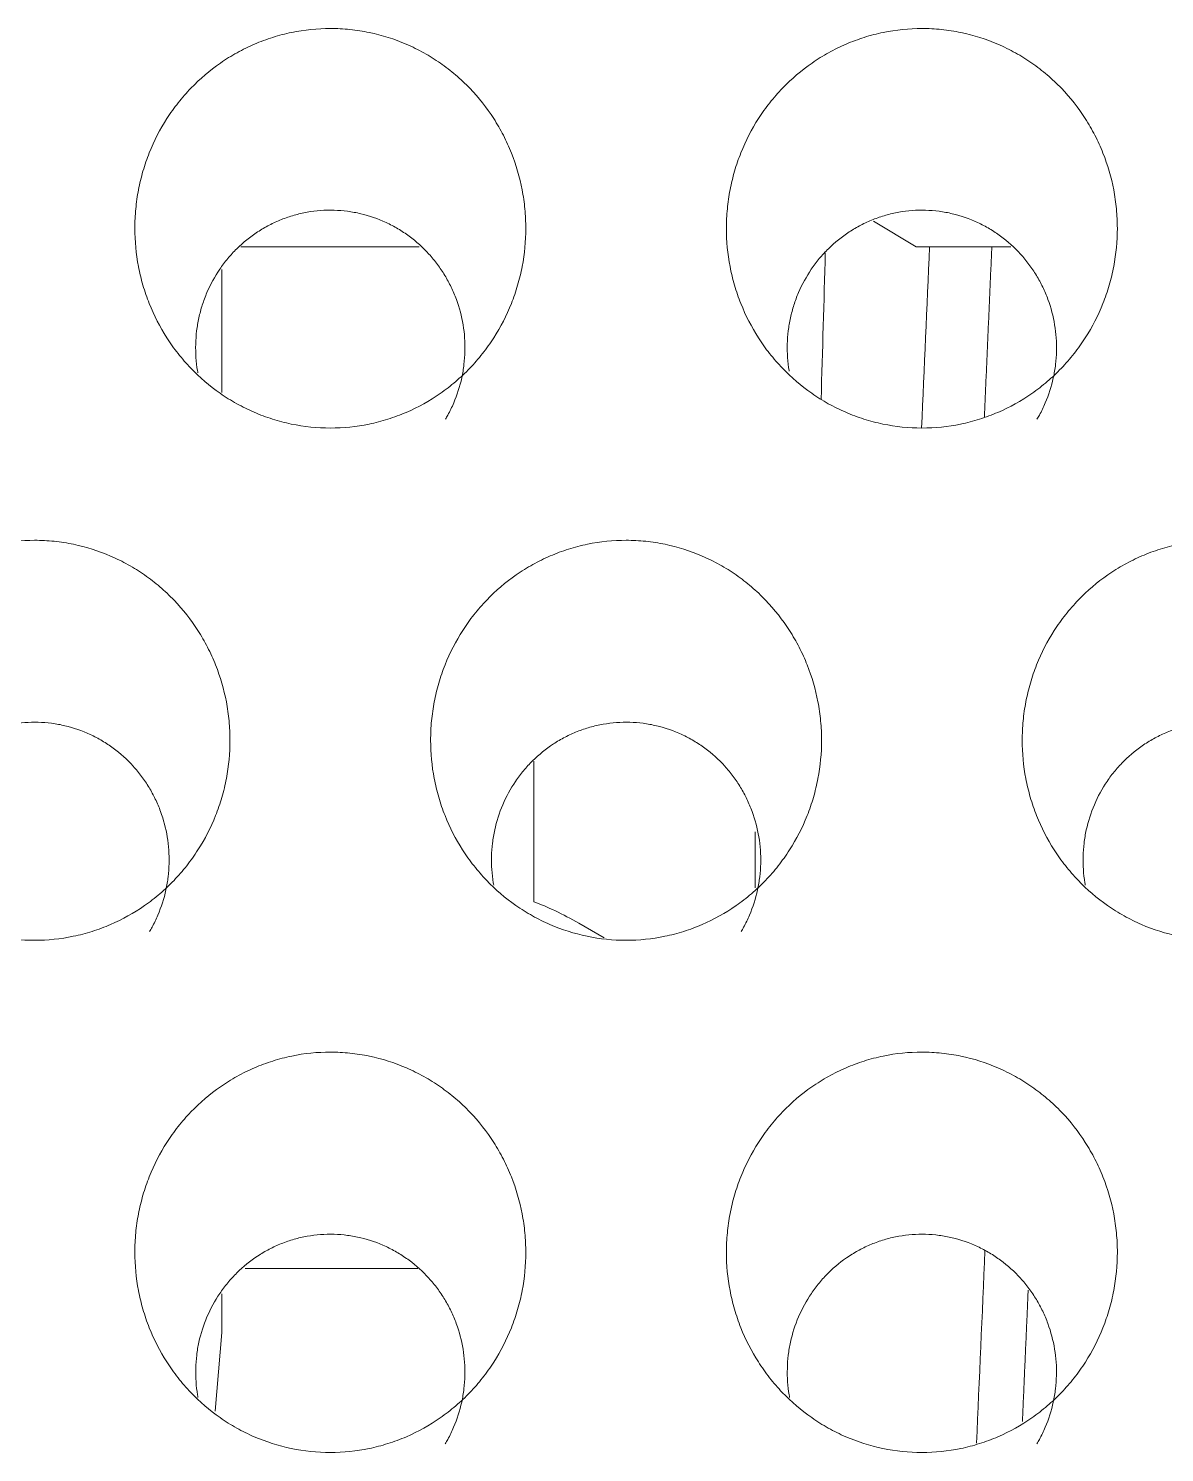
# Model space of a CAD drawing. Header units: millimetres. Extents: x 70151 to 230897, y 35202 to 113211.
# Drawn here: x 178390.47 to 178396.21, y 69190.07 to 69197.26 of the extents above; entities that cross this region are included whole.
import ezdxf

# ---------------------------------------------------------------- set-up
doc = ezdxf.new("R2010")
doc.units = ezdxf.units.MM
doc.header["$LTSCALE"] = 50
doc.layers.add('2-con', color=2, linetype='Continuous')
doc.layers.add('mark-B', color=2, linetype='Continuous', lineweight=20)

# ---------------------------------------------------------------- blocks, each defined once
blk = doc.blocks.new('무풍1WAY 대형')
at = {"layer": 'mark-B'}
for p, q in [((263.4978, -430.83), (263.4652, -431.2268)), ((263.4652, -431.2268), (263.4652, -431.4234)), ((262.4751, -431.5502), (263.3459, -431.5502)), ((261.5341, -433.2204), (261.662, -433.2948)), ((261.8889, -434.113), (261.8889, -433.4028)), ((260.7716, -433.4731), (260.7716, -433.7568)), ((263.4652, -435.9758), (263.4652, -436.5975)), ((259.9577, -436.7121), (260.1737, -436.8412))]:
    blk.add_line(p, q, dxfattribs=at)
blk.add_ellipse((261.636, -433.0697), major_axis=(0.4878, -0.3363), ratio=0.297438, start_param=4.967003, end_param=5.447483, dxfattribs=at)
for points, knots in [([(259.9291, -430.621), (259.8626, -430.621), (259.7973, -430.6278), (259.7011, -430.6478), (259.6693, -430.6561), (259.622, -430.671), (259.6063, -430.6764), (259.5753, -430.688), (259.5601, -430.6942), (259.4847, -430.7268), (259.4277, -430.7587), (259.3468, -430.815), (259.3206, -430.8354), (259.2707, -430.8781), (259.2233, -430.923), (259.1806, -430.9722), (259.1504, -431.0107), (259.1406, -431.0238), (259.1216, -431.0505), (259.1124, -431.0641), (259.0681, -431.1333), (259.0386, -431.1912), (259.0027, -431.2817), (258.9921, -431.3125), (258.9784, -431.3595), (258.9742, -431.3754), (258.9666, -431.4073), (258.9632, -431.4232), (258.948, -431.5031), (258.9419, -431.5675), (258.9419, -431.6487), (258.9423, -431.6649), (258.9438, -431.6975), (258.945, -431.7139), (258.9496, -431.7628), (258.9542, -431.795), (258.9724, -431.8905), (258.9905, -431.9527), (259.0266, -432.0436), (259.0402, -432.0737), (259.07, -432.1318), (259.0862, -432.16), (259.1386, -432.242), (259.1788, -432.2932), (259.2357, -432.3527), (259.2474, -432.3643), (259.2713, -432.3868), (259.3078, -432.4197), (259.3722, -432.4696), (259.4275, -432.5043), (259.4705, -432.5283), (259.4851, -432.536), (259.5147, -432.5506), (259.5298, -432.5576), (259.6054, -432.5903), (259.6678, -432.6101), (259.7641, -432.6302), (259.7967, -432.6353), (259.8628, -432.6421), (259.8957, -432.6438), (259.9942, -432.6439), (260.0594, -432.6373), (260.1404, -432.6206), (260.1566, -432.6168), (260.1886, -432.6084), (260.2361, -432.5947), (260.3128, -432.5661), (260.3716, -432.5372), (260.4291, -432.5052), (260.4573, -432.4876), (260.5382, -432.4312), (260.5877, -432.3888), (260.6443, -432.3299), (260.6553, -432.3178), (260.6769, -432.293), (260.6874, -432.2803), (260.7179, -432.2416), (260.7368, -432.2149), (260.7895, -432.1328), (260.8191, -432.075), (260.8494, -431.9989), (260.8551, -431.9835), (260.8657, -431.9525), (260.8805, -431.9059), (260.8994, -431.8271), (260.9085, -431.7629), (260.9131, -431.7144), (260.9143, -431.6982), (260.9158, -431.6655), (260.9162, -431.6491), (260.9162, -431.5674), (260.9101, -431.5029), (260.892, -431.4075), (260.8844, -431.3759), (260.8708, -431.3288), (260.8658, -431.3132), (260.8552, -431.2822), (260.8496, -431.2668), (260.8195, -431.1911), (260.79, -431.1334), (260.7375, -431.0511), (260.7186, -431.0245), (260.6779, -430.9726), (260.6564, -430.9479), (260.5888, -430.8772), (260.5394, -430.8347), (260.4722, -430.7877), (260.4584, -430.7786), (260.4304, -430.761), (260.4162, -430.7526), (260.3731, -430.7285), (260.3438, -430.714), (260.2538, -430.675), (260.1913, -430.655), (260.0613, -430.6278), (259.9955, -430.621), (259.9291, -430.621)], [0, 0, 0, 0, 0.03125, 0.03125, 0.046875, 0.046875, 0.054687, 0.054687, 0.0625, 0.0625, 0.09375, 0.09375, 0.109375, 0.109375, 0.125, 0.140625, 0.140625, 0.148437, 0.148437, 0.15625, 0.15625, 0.1875, 0.1875, 0.203125, 0.203125, 0.210937, 0.210937, 0.21875, 0.21875, 0.25, 0.25, 0.257812, 0.257812, 0.265625, 0.265625, 0.28125, 0.28125, 0.3125, 0.3125, 0.328125, 0.328125, 0.34375, 0.34375, 0.375, 0.375, 0.382812, 0.382812, 0.390625, 0.40625, 0.421875, 0.421875, 0.429687, 0.429687, 0.4375, 0.4375, 0.46875, 0.46875, 0.484375, 0.484375, 0.5, 0.5, 0.53125, 0.53125, 0.539062, 0.539062, 0.546875, 0.5625, 0.578125, 0.578125, 0.59375, 0.59375, 0.625, 0.625, 0.632812, 0.632812, 0.640625, 0.640625, 0.65625, 0.65625, 0.6875, 0.6875, 0.695312, 0.695312, 0.703125, 0.71875, 0.734375, 0.734375, 0.742187, 0.742187, 0.75, 0.75, 0.78125, 0.78125, 0.796875, 0.796875, 0.804687, 0.804687, 0.8125, 0.8125, 0.84375, 0.84375, 0.859375, 0.859375, 0.875, 0.875, 0.90625, 0.90625, 0.914062, 0.914062, 0.921875, 0.921875, 0.9375, 0.9375, 0.96875, 0.96875, 1, 1, 1, 1]), ([(262.9166, -430.621), (262.8502, -430.621), (262.7849, -430.6278), (262.6886, -430.6478), (262.6568, -430.6561), (262.6096, -430.671), (262.5939, -430.6764), (262.5629, -430.688), (262.5476, -430.6942), (262.4723, -430.7268), (262.4152, -430.7587), (262.3344, -430.815), (262.3081, -430.8354), (262.2583, -430.8781), (262.2109, -430.923), (262.1682, -430.9722), (262.1379, -431.0107), (262.1281, -431.0238), (262.1092, -431.0505), (262.0999, -431.0641), (262.0557, -431.1333), (262.0261, -431.1912), (261.9902, -431.2817), (261.9797, -431.3125), (261.966, -431.3595), (261.9618, -431.3754), (261.9541, -431.4073), (261.9507, -431.4232), (261.9355, -431.5031), (261.9295, -431.5675), (261.9295, -431.6487), (261.9298, -431.6649), (261.9314, -431.6975), (261.9325, -431.7139), (261.9372, -431.7628), (261.9418, -431.795), (261.96, -431.8905), (261.978, -431.9527), (262.0141, -432.0436), (262.0277, -432.0737), (262.0575, -432.1318), (262.0737, -432.16), (262.1262, -432.242), (262.1663, -432.2932), (262.2233, -432.3527), (262.235, -432.3643), (262.2588, -432.3868), (262.2953, -432.4197), (262.3597, -432.4696), (262.4151, -432.5043), (262.4581, -432.5283), (262.4726, -432.536), (262.5023, -432.5506), (262.5173, -432.5576), (262.593, -432.5903), (262.6553, -432.6101), (262.7516, -432.6302), (262.7842, -432.6353), (262.8503, -432.6421), (262.8833, -432.6438), (262.9817, -432.6439), (263.047, -432.6373), (263.1279, -432.6206), (263.1441, -432.6168), (263.1761, -432.6084), (263.2237, -432.5947), (263.3004, -432.5661), (263.3591, -432.5372), (263.4166, -432.5052), (263.4448, -432.4876), (263.5257, -432.4312), (263.5752, -432.3888), (263.6318, -432.3299), (263.6429, -432.3178), (263.6644, -432.293), (263.6749, -432.2803), (263.7054, -432.2416), (263.7244, -432.2149), (263.777, -432.1328), (263.8067, -432.075), (263.8369, -431.9989), (263.8426, -431.9835), (263.8532, -431.9525), (263.868, -431.9059), (263.8869, -431.8271), (263.8961, -431.7629), (263.9007, -431.7144), (263.9018, -431.6982), (263.9034, -431.6655), (263.9038, -431.6491), (263.9038, -431.5674), (263.8977, -431.5029), (263.8795, -431.4075), (263.872, -431.3759), (263.8583, -431.3288), (263.8534, -431.3132), (263.8428, -431.2822), (263.8371, -431.2668), (263.8071, -431.1911), (263.7776, -431.1334), (263.725, -431.0511), (263.7061, -431.0245), (263.6654, -430.9726), (263.6439, -430.9479), (263.5763, -430.8772), (263.527, -430.8347), (263.4597, -430.7877), (263.446, -430.7786), (263.418, -430.761), (263.4037, -430.7526), (263.3607, -430.7285), (263.3313, -430.714), (263.2414, -430.675), (263.1789, -430.655), (263.0488, -430.6278), (262.9831, -430.621), (262.9166, -430.621)], [0, 0, 0, 0, 0.03125, 0.03125, 0.046875, 0.046875, 0.054687, 0.054687, 0.0625, 0.0625, 0.09375, 0.09375, 0.109375, 0.109375, 0.125, 0.140625, 0.140625, 0.148437, 0.148437, 0.15625, 0.15625, 0.1875, 0.1875, 0.203125, 0.203125, 0.210937, 0.210937, 0.21875, 0.21875, 0.25, 0.25, 0.257812, 0.257812, 0.265625, 0.265625, 0.28125, 0.28125, 0.3125, 0.3125, 0.328125, 0.328125, 0.34375, 0.34375, 0.375, 0.375, 0.382813, 0.382813, 0.390625, 0.40625, 0.421875, 0.421875, 0.429688, 0.429688, 0.4375, 0.4375, 0.46875, 0.46875, 0.484375, 0.484375, 0.5, 0.5, 0.53125, 0.53125, 0.539062, 0.539062, 0.546875, 0.5625, 0.578125, 0.578125, 0.59375, 0.59375, 0.625, 0.625, 0.632812, 0.632812, 0.640625, 0.640625, 0.65625, 0.65625, 0.6875, 0.6875, 0.695312, 0.695312, 0.703125, 0.71875, 0.734375, 0.734375, 0.742187, 0.742187, 0.75, 0.75, 0.78125, 0.78125, 0.796875, 0.796875, 0.804687, 0.804687, 0.8125, 0.8125, 0.84375, 0.84375, 0.859375, 0.859375, 0.875, 0.875, 0.90625, 0.90625, 0.914063, 0.914063, 0.921875, 0.921875, 0.9375, 0.9375, 0.96875, 0.96875, 1, 1, 1, 1]), ([(259.3485, -430.6651), (259.3441, -430.6725), (259.3398, -430.68), (259.3248, -430.7075), (259.315, -430.7278), (259.2887, -430.7896), (259.2751, -430.8321), (259.2608, -430.898), (259.257, -430.9204), (259.2517, -430.9651), (259.2501, -430.9876), (259.2495, -431.0102)], [0, 0, 0, 0, 0.071147, 0.071147, 0.256917, 0.256917, 0.628459, 0.628459, 0.814229, 0.814229, 1, 1, 1, 1]), ([(262.336, -430.6651), (262.3316, -430.6725), (262.3273, -430.68), (262.3123, -430.7075), (262.3026, -430.7278), (262.2762, -430.7896), (262.2626, -430.8321), (262.2483, -430.898), (262.2446, -430.9204), (262.2392, -430.9651), (262.2376, -430.9876), (262.2371, -431.0102)], [0, 0, 0, 0, 0.071147, 0.071147, 0.256917, 0.256917, 0.628459, 0.628459, 0.814229, 0.814229, 1, 1, 1, 1]), ([(259.2495, -431.0102), (259.2484, -431.0554), (259.2548, -431.1442), (259.2773, -431.2303), (259.2967, -431.2831), (259.3009, -431.2937), (259.3096, -431.3144), (259.3235, -431.3452), (259.3501, -431.3943), (259.375, -431.4315), (259.3951, -431.4585), (259.402, -431.4674), (259.4163, -431.4848), (259.4238, -431.4934), (259.4619, -431.5354), (259.4952, -431.5655), (259.5493, -431.6055), (259.5681, -431.618), (259.607, -431.6412), (259.6273, -431.6519), (259.6889, -431.6806), (259.7314, -431.6954), (259.7864, -431.7085), (259.7975, -431.7108), (259.8199, -431.7149), (259.8312, -431.7167), (259.8651, -431.7212), (259.8877, -431.723), (259.9555, -431.7249), (260.0005, -431.7216), (260.0567, -431.7116), (260.068, -431.7093), (260.0901, -431.7042), (260.123, -431.6956), (260.1764, -431.6774), (260.2174, -431.6585), (260.2476, -431.6428), (260.2576, -431.6372), (260.2772, -431.6257), (260.2869, -431.6197), (260.3341, -431.5887), (260.369, -431.5604), (260.4091, -431.5207), (260.4169, -431.5126), (260.4322, -431.4959), (260.4397, -431.4873), (260.4613, -431.4612), (260.4748, -431.4432), (260.5125, -431.3876), (260.534, -431.3483), (260.5696, -431.2651), (260.5831, -431.2224), (260.5973, -431.157), (260.601, -431.1349), (260.6064, -431.0904), (260.608, -431.0678), (260.6097, -431.0004), (260.6066, -430.956), (260.5987, -430.9078), (260.598, -430.9036), (260.5973, -430.8995)], [0, 0, 0, 0, 0.0585, 0.117, 0.117, 0.131625, 0.131625, 0.14625, 0.1755, 0.20475, 0.20475, 0.219375, 0.219375, 0.234, 0.234, 0.2925, 0.2925, 0.32175, 0.32175, 0.351, 0.351, 0.409501, 0.409501, 0.424126, 0.424126, 0.438751, 0.438751, 0.468001, 0.468001, 0.526501, 0.526501, 0.541126, 0.541126, 0.555751, 0.585001, 0.614251, 0.614251, 0.628876, 0.628876, 0.643501, 0.643501, 0.702001, 0.702001, 0.716626, 0.716626, 0.731251, 0.731251, 0.760501, 0.760501, 0.819001, 0.819001, 0.877501, 0.877501, 0.906751, 0.906751, 0.936001, 0.936001, 0.994501, 0.994501, 1, 1, 1, 1]), ([(262.2371, -431.0102), (262.236, -431.0554), (262.2424, -431.1442), (262.2649, -431.2303), (262.2842, -431.2831), (262.2884, -431.2937), (262.2972, -431.3144), (262.311, -431.3452), (262.3376, -431.3943), (262.3625, -431.4315), (262.3826, -431.4585), (262.3895, -431.4674), (262.4039, -431.4848), (262.4113, -431.4934), (262.4494, -431.5354), (262.4827, -431.5655), (262.5369, -431.6055), (262.5556, -431.618), (262.5946, -431.6412), (262.6148, -431.6519), (262.6764, -431.6806), (262.7189, -431.6954), (262.7739, -431.7085), (262.785, -431.7108), (262.8074, -431.7149), (262.8188, -431.7167), (262.8527, -431.7212), (262.8753, -431.723), (262.943, -431.7249), (262.9881, -431.7216), (263.0443, -431.7116), (263.0555, -431.7093), (263.0776, -431.7042), (263.1106, -431.6956), (263.1639, -431.6774), (263.205, -431.6585), (263.2352, -431.6428), (263.2452, -431.6372), (263.2648, -431.6257), (263.2744, -431.6197), (263.3216, -431.5887), (263.3565, -431.5604), (263.3966, -431.5207), (263.4044, -431.5126), (263.4198, -431.4959), (263.4272, -431.4873), (263.4489, -431.4612), (263.4624, -431.4432), (263.5001, -431.3876), (263.5216, -431.3483), (263.5571, -431.2651), (263.5706, -431.2224), (263.5849, -431.157), (263.5886, -431.1349), (263.5939, -431.0904), (263.5956, -431.0678), (263.5973, -431.0004), (263.5942, -430.956), (263.5863, -430.9078), (263.5856, -430.9036), (263.5848, -430.8995)], [0, 0, 0, 0, 0.0585, 0.117, 0.117, 0.131625, 0.131625, 0.14625, 0.1755, 0.20475, 0.20475, 0.219375, 0.219375, 0.234, 0.234, 0.2925, 0.2925, 0.32175, 0.32175, 0.351, 0.351, 0.409501, 0.409501, 0.424126, 0.424126, 0.438751, 0.438751, 0.468001, 0.468001, 0.526501, 0.526501, 0.541126, 0.541126, 0.555751, 0.585001, 0.614251, 0.614251, 0.628876, 0.628876, 0.643501, 0.643501, 0.702001, 0.702001, 0.716626, 0.716626, 0.731251, 0.731251, 0.760501, 0.760501, 0.819001, 0.819001, 0.877501, 0.877501, 0.906751, 0.906751, 0.936001, 0.936001, 0.994501, 0.994501, 1, 1, 1, 1]), ([(258.4353, -433.2088), (258.3689, -433.2088), (258.3036, -433.2156), (258.2074, -433.2355), (258.1756, -433.2438), (258.1284, -433.2587), (258.1126, -433.2641), (258.0817, -433.2757), (258.0664, -433.2818), (257.9911, -433.3144), (257.934, -433.3462), (257.8532, -433.4025), (257.827, -433.4228), (257.7771, -433.4655), (257.7297, -433.5104), (257.687, -433.5595), (257.6567, -433.5979), (257.6469, -433.611), (257.628, -433.6377), (257.6187, -433.6513), (257.5745, -433.7204), (257.5449, -433.7783), (257.509, -433.8687), (257.4984, -433.8994), (257.4847, -433.9465), (257.4805, -433.9623), (257.4729, -433.9941), (257.4694, -434.0101), (257.4542, -434.0899), (257.4482, -434.1543), (257.4482, -434.2354), (257.4486, -434.2516), (257.4501, -434.2842), (257.4512, -434.3005), (257.4559, -434.3494), (257.4605, -434.3816), (257.4787, -434.477), (257.4968, -434.5391), (257.5329, -434.63), (257.5465, -434.6601), (257.5763, -434.7181), (257.5925, -434.7463), (257.645, -434.8281), (257.6851, -434.8793), (257.7421, -434.9387), (257.7538, -434.9503), (257.7776, -434.9729), (257.8141, -435.0057), (257.8786, -435.0555), (257.9339, -435.0901), (257.9769, -435.1141), (257.9914, -435.1218), (258.0211, -435.1364), (258.0361, -435.1434), (258.1118, -435.1761), (258.1741, -435.1958), (258.2704, -435.2159), (258.303, -435.2209), (258.369, -435.2278), (258.402, -435.2295), (258.5004, -435.2295), (258.5656, -435.2229), (258.6465, -435.2062), (258.6627, -435.2025), (258.6947, -435.1941), (258.7422, -435.1805), (258.8189, -435.1519), (258.8777, -435.123), (258.9351, -435.0911), (258.9633, -435.0735), (259.0443, -435.0172), (259.0938, -434.9748), (259.1504, -434.916), (259.1614, -434.9039), (259.1829, -434.8792), (259.1935, -434.8665), (259.224, -434.8278), (259.2429, -434.8012), (259.2956, -434.7191), (259.3253, -434.6613), (259.3555, -434.5853), (259.3612, -434.5699), (259.3719, -434.539), (259.3866, -434.4924), (259.4055, -434.4136), (259.4147, -434.3496), (259.4193, -434.3011), (259.4205, -434.2848), (259.422, -434.2522), (259.4224, -434.2358), (259.4224, -434.1541), (259.4163, -434.0897), (259.3982, -433.9944), (259.3906, -433.9628), (259.377, -433.9158), (259.372, -433.9001), (259.3614, -433.8691), (259.3557, -433.8538), (259.3257, -433.7782), (259.2961, -433.7205), (259.2436, -433.6384), (259.2247, -433.6117), (259.184, -433.5599), (259.1625, -433.5352), (259.0949, -433.4646), (259.0455, -433.4222), (258.9783, -433.3752), (258.9645, -433.3661), (258.9365, -433.3486), (258.9223, -433.3402), (258.8792, -433.3161), (258.8499, -433.3016), (258.7599, -433.2627), (258.6975, -433.2427), (258.5675, -433.2156), (258.5017, -433.2088), (258.4353, -433.2088)], [0, 0, 0, 0, 0.03125, 0.03125, 0.046875, 0.046875, 0.054687, 0.054687, 0.0625, 0.0625, 0.09375, 0.09375, 0.109375, 0.109375, 0.125, 0.140625, 0.140625, 0.148437, 0.148437, 0.15625, 0.15625, 0.1875, 0.1875, 0.203125, 0.203125, 0.210937, 0.210937, 0.21875, 0.21875, 0.25, 0.25, 0.257812, 0.257812, 0.265625, 0.265625, 0.28125, 0.28125, 0.3125, 0.3125, 0.328125, 0.328125, 0.34375, 0.34375, 0.375, 0.375, 0.382813, 0.382813, 0.390625, 0.40625, 0.421875, 0.421875, 0.429688, 0.429688, 0.4375, 0.4375, 0.46875, 0.46875, 0.484375, 0.484375, 0.5, 0.5, 0.53125, 0.53125, 0.539063, 0.539063, 0.546875, 0.5625, 0.578125, 0.578125, 0.59375, 0.59375, 0.625, 0.625, 0.632813, 0.632813, 0.640625, 0.640625, 0.65625, 0.65625, 0.6875, 0.6875, 0.695313, 0.695313, 0.703125, 0.71875, 0.734375, 0.734375, 0.742187, 0.742187, 0.75, 0.75, 0.78125, 0.78125, 0.796875, 0.796875, 0.804687, 0.804687, 0.8125, 0.8125, 0.84375, 0.84375, 0.859375, 0.859375, 0.875, 0.875, 0.90625, 0.90625, 0.914063, 0.914063, 0.921875, 0.921875, 0.9375, 0.9375, 0.96875, 0.96875, 1, 1, 1, 1]), ([(261.4229, -433.2088), (261.3564, -433.2088), (261.2911, -433.2156), (261.1949, -433.2355), (261.1632, -433.2438), (261.1159, -433.2587), (261.1002, -433.2641), (261.0692, -433.2757), (261.054, -433.2818), (260.9786, -433.3144), (260.9216, -433.3462), (260.8408, -433.4025), (260.8145, -433.4228), (260.7647, -433.4655), (260.7172, -433.5104), (260.6745, -433.5595), (260.6443, -433.5979), (260.6345, -433.611), (260.6155, -433.6377), (260.6063, -433.6513), (260.562, -433.7204), (260.5325, -433.7783), (260.4965, -433.8687), (260.486, -433.8994), (260.4723, -433.9465), (260.4681, -433.9623), (260.4604, -433.9941), (260.457, -434.0101), (260.4418, -434.0899), (260.4357, -434.1543), (260.4357, -434.2354), (260.4361, -434.2516), (260.4376, -434.2842), (260.4388, -434.3005), (260.4434, -434.3494), (260.448, -434.3816), (260.4663, -434.477), (260.4843, -434.5391), (260.5204, -434.63), (260.534, -434.6601), (260.5638, -434.7181), (260.58, -434.7463), (260.6325, -434.8281), (260.6727, -434.8793), (260.7296, -434.9387), (260.7413, -434.9503), (260.7652, -434.9729), (260.8017, -435.0057), (260.8661, -435.0555), (260.9214, -435.0901), (260.9644, -435.1141), (260.979, -435.1218), (261.0086, -435.1364), (261.0237, -435.1434), (261.0993, -435.1761), (261.1616, -435.1958), (261.2579, -435.2159), (261.2905, -435.2209), (261.3566, -435.2278), (261.3895, -435.2295), (261.4879, -435.2295), (261.5531, -435.2229), (261.6341, -435.2062), (261.6503, -435.2025), (261.6823, -435.1941), (261.7298, -435.1805), (261.8065, -435.1519), (261.8652, -435.123), (261.9227, -435.0911), (261.9509, -435.0735), (262.0318, -435.0172), (262.0813, -434.9748), (262.1379, -434.916), (262.149, -434.9039), (262.1705, -434.8792), (262.181, -434.8665), (262.2115, -434.8278), (262.2305, -434.8012), (262.2831, -434.7191), (262.3128, -434.6613), (262.3431, -434.5853), (262.3488, -434.5699), (262.3594, -434.539), (262.3742, -434.4924), (262.3931, -434.4136), (262.4023, -434.3496), (262.4069, -434.3011), (262.408, -434.2848), (262.4096, -434.2522), (262.41, -434.2358), (262.41, -434.1541), (262.4039, -434.0897), (262.3857, -433.9944), (262.3782, -433.9628), (262.3645, -433.9158), (262.3596, -433.9001), (262.3489, -433.8691), (262.3433, -433.8538), (262.3132, -433.7782), (262.2837, -433.7205), (262.2311, -433.6384), (262.2122, -433.6117), (262.1715, -433.5599), (262.15, -433.5352), (262.0824, -433.4646), (262.033, -433.4222), (261.9658, -433.3752), (261.9521, -433.3661), (261.9241, -433.3486), (261.9098, -433.3402), (261.8668, -433.3161), (261.8374, -433.3016), (261.7475, -433.2627), (261.685, -433.2427), (261.555, -433.2156), (261.4893, -433.2088), (261.4229, -433.2088)], [0, 0, 0, 0, 0.03125, 0.03125, 0.046875, 0.046875, 0.054687, 0.054687, 0.0625, 0.0625, 0.09375, 0.09375, 0.109375, 0.109375, 0.125, 0.140625, 0.140625, 0.148437, 0.148437, 0.15625, 0.15625, 0.1875, 0.1875, 0.203125, 0.203125, 0.210937, 0.210937, 0.21875, 0.21875, 0.25, 0.25, 0.257812, 0.257812, 0.265625, 0.265625, 0.28125, 0.28125, 0.3125, 0.3125, 0.328125, 0.328125, 0.34375, 0.34375, 0.375, 0.375, 0.382812, 0.382812, 0.390625, 0.40625, 0.421875, 0.421875, 0.429687, 0.429687, 0.4375, 0.4375, 0.46875, 0.46875, 0.484375, 0.484375, 0.5, 0.5, 0.53125, 0.53125, 0.539062, 0.539062, 0.546875, 0.5625, 0.578125, 0.578125, 0.59375, 0.59375, 0.625, 0.625, 0.632812, 0.632812, 0.640625, 0.640625, 0.65625, 0.65625, 0.6875, 0.6875, 0.695312, 0.695312, 0.703125, 0.71875, 0.734375, 0.734375, 0.742187, 0.742187, 0.75, 0.75, 0.78125, 0.78125, 0.796875, 0.796875, 0.804688, 0.804688, 0.8125, 0.8125, 0.84375, 0.84375, 0.859375, 0.859375, 0.875, 0.875, 0.90625, 0.90625, 0.914062, 0.914062, 0.921875, 0.921875, 0.9375, 0.9375, 0.96875, 0.96875, 1, 1, 1, 1]), ([(264.4104, -433.2088), (264.344, -433.2088), (264.2787, -433.2156), (264.1825, -433.2355), (264.1507, -433.2438), (264.1035, -433.2587), (264.0877, -433.2641), (264.0568, -433.2757), (264.0415, -433.2818), (263.9662, -433.3144), (263.9091, -433.3462), (263.8283, -433.4025), (263.8021, -433.4228), (263.7522, -433.4655), (263.7048, -433.5104), (263.6621, -433.5595), (263.6318, -433.5979), (263.622, -433.611), (263.6031, -433.6377), (263.5938, -433.6513), (263.5495, -433.7204), (263.52, -433.7783), (263.4841, -433.8687), (263.4735, -433.8994), (263.4598, -433.9465), (263.4556, -433.9623), (263.448, -433.9941), (263.4445, -434.0101), (263.4293, -434.0899), (263.4233, -434.1543), (263.4233, -434.2354), (263.4236, -434.2516), (263.4252, -434.2842), (263.4263, -434.3005), (263.431, -434.3494), (263.4356, -434.3816), (263.4538, -434.477), (263.4718, -434.5391), (263.5079, -434.63), (263.5216, -434.6601), (263.5514, -434.7181), (263.5676, -434.7463), (263.6201, -434.8281), (263.6602, -434.8793), (263.7172, -434.9387), (263.7289, -434.9503), (263.7527, -434.9729), (263.7892, -435.0057), (263.8536, -435.0555), (263.909, -435.0901), (263.952, -435.1141), (263.9665, -435.1218), (263.9962, -435.1364), (264.0112, -435.1434), (264.0868, -435.1761), (264.1492, -435.1958), (264.2455, -435.2159), (264.278, -435.2209), (264.3441, -435.2278), (264.3771, -435.2295), (264.4755, -435.2295), (264.5407, -435.2229), (264.6216, -435.2062), (264.6378, -435.2025), (264.6698, -435.1941), (264.7173, -435.1805), (264.794, -435.1519), (264.8528, -435.123), (264.9102, -435.0911), (264.9384, -435.0735), (265.0193, -435.0172), (265.0689, -434.9748), (265.1255, -434.916), (265.1365, -434.9039), (265.158, -434.8792), (265.1686, -434.8665), (265.1991, -434.8278), (265.218, -434.8012), (265.2707, -434.7191), (265.3004, -434.6613), (265.3306, -434.5853), (265.3363, -434.5699), (265.3469, -434.539), (265.3617, -434.4924), (265.3806, -434.4136), (265.3898, -434.3496), (265.3944, -434.3011), (265.3956, -434.2848), (265.3971, -434.2522), (265.3975, -434.2358), (265.3975, -434.1541), (265.3914, -434.0897), (265.3733, -433.9944), (265.3657, -433.9628), (265.3521, -433.9158), (265.3471, -433.9001), (265.3365, -433.8691), (265.3308, -433.8538), (265.3008, -433.7782), (265.2712, -433.7205), (265.2187, -433.6384), (265.1998, -433.6117), (265.1591, -433.5599), (265.1376, -433.5352), (265.0699, -433.4646), (265.0206, -433.4222), (264.9533, -433.3752), (264.9396, -433.3661), (264.9116, -433.3486), (264.8974, -433.3402), (264.8543, -433.3161), (264.825, -433.3016), (264.735, -433.2627), (264.6726, -433.2427), (264.5426, -433.2156), (264.4768, -433.2088), (264.4104, -433.2088)], [0, 0, 0, 0, 0.03125, 0.03125, 0.046875, 0.046875, 0.054687, 0.054687, 0.0625, 0.0625, 0.09375, 0.09375, 0.109375, 0.109375, 0.125, 0.140625, 0.140625, 0.148437, 0.148437, 0.15625, 0.15625, 0.1875, 0.1875, 0.203125, 0.203125, 0.210937, 0.210937, 0.21875, 0.21875, 0.25, 0.25, 0.257812, 0.257812, 0.265625, 0.265625, 0.28125, 0.28125, 0.3125, 0.3125, 0.328125, 0.328125, 0.34375, 0.34375, 0.375, 0.375, 0.382812, 0.382812, 0.390625, 0.40625, 0.421875, 0.421875, 0.429687, 0.429687, 0.4375, 0.4375, 0.46875, 0.46875, 0.484375, 0.484375, 0.5, 0.5, 0.53125, 0.53125, 0.539062, 0.539062, 0.546875, 0.5625, 0.578125, 0.578125, 0.59375, 0.59375, 0.625, 0.625, 0.632812, 0.632812, 0.640625, 0.640625, 0.65625, 0.65625, 0.6875, 0.6875, 0.695312, 0.695312, 0.703125, 0.71875, 0.734375, 0.734375, 0.742187, 0.742187, 0.75, 0.75, 0.78125, 0.78125, 0.796875, 0.796875, 0.804687, 0.804687, 0.8125, 0.8125, 0.84375, 0.84375, 0.859375, 0.859375, 0.875, 0.875, 0.90625, 0.90625, 0.914062, 0.914062, 0.921875, 0.921875, 0.9375, 0.9375, 0.96875, 0.96875, 1, 1, 1, 1]), ([(260.8419, -433.2529), (260.8376, -433.2602), (260.8334, -433.2676), (260.8185, -433.2949), (260.8087, -433.3152), (260.7823, -433.3769), (260.7687, -433.4195), (260.7544, -433.4853), (260.7507, -433.5077), (260.7453, -433.5524), (260.7437, -433.5749), (260.7431, -433.5975)], [0, 0, 0, 0, 0.069944, 0.069944, 0.255955, 0.255955, 0.627978, 0.627978, 0.813989, 0.813989, 1, 1, 1, 1]), ([(263.8295, -433.2529), (263.8252, -433.2602), (263.821, -433.2676), (263.806, -433.2949), (263.7962, -433.3152), (263.7699, -433.3769), (263.7563, -433.4195), (263.742, -433.4853), (263.7382, -433.5077), (263.7328, -433.5524), (263.7312, -433.5749), (263.7307, -433.5975)], [0, 0, 0, 0, 0.069944, 0.069944, 0.255955, 0.255955, 0.627978, 0.627978, 0.813989, 0.813989, 1, 1, 1, 1]), ([(257.7556, -433.5975), (257.7545, -433.6426), (257.7609, -433.7314), (257.7834, -433.8174), (257.8028, -433.8702), (257.8069, -433.8808), (257.8157, -433.9015), (257.8296, -433.9323), (257.8562, -433.9814), (257.8811, -434.0185), (257.9012, -434.0455), (257.9081, -434.0543), (257.9225, -434.0718), (257.9299, -434.0804), (257.968, -434.1223), (258.0014, -434.1524), (258.0555, -434.1924), (258.0743, -434.2049), (258.1132, -434.228), (258.1335, -434.2387), (258.1951, -434.2674), (258.2376, -434.2821), (258.2926, -434.2952), (258.3037, -434.2976), (258.3261, -434.3017), (258.3374, -434.3035), (258.3713, -434.3079), (258.3939, -434.3097), (258.4616, -434.3116), (258.5067, -434.3083), (258.5629, -434.2983), (258.5741, -434.2961), (258.5963, -434.2909), (258.6292, -434.2824), (258.6825, -434.2642), (258.7236, -434.2454), (258.7538, -434.2297), (258.7638, -434.2241), (258.7834, -434.2126), (258.793, -434.2066), (258.8403, -434.1756), (258.8752, -434.1473), (258.9153, -434.1077), (258.9231, -434.0996), (258.9385, -434.0829), (258.9459, -434.0743), (258.9676, -434.0483), (258.9811, -434.0303), (259.0188, -433.9747), (259.0403, -433.9354), (259.0759, -433.8523), (259.0895, -433.8096), (259.1037, -433.7442), (259.1074, -433.7222), (259.1128, -433.6777), (259.1144, -433.6551), (259.1161, -433.5878), (259.113, -433.5433), (259.1052, -433.4952), (259.1045, -433.4912), (259.1037, -433.4871)], [0, 0, 0, 0, 0.058507, 0.117014, 0.117014, 0.131641, 0.131641, 0.146267, 0.175521, 0.204774, 0.204774, 0.219401, 0.219401, 0.234028, 0.234028, 0.292535, 0.292535, 0.321788, 0.321788, 0.351042, 0.351042, 0.409548, 0.409548, 0.424175, 0.424175, 0.438802, 0.438802, 0.468055, 0.468055, 0.526562, 0.526562, 0.541189, 0.541189, 0.555816, 0.585069, 0.614323, 0.614323, 0.628949, 0.628949, 0.643576, 0.643576, 0.702083, 0.702083, 0.71671, 0.71671, 0.731336, 0.731336, 0.76059, 0.76059, 0.819097, 0.819097, 0.877604, 0.877604, 0.906857, 0.906857, 0.936111, 0.936111, 0.994618, 0.994618, 1, 1, 1, 1]), ([(260.7431, -433.5975), (260.742, -433.6426), (260.7484, -433.7314), (260.7709, -433.8174), (260.7903, -433.8702), (260.7945, -433.8808), (260.8033, -433.9015), (260.8171, -433.9323), (260.8437, -433.9814), (260.8686, -434.0185), (260.8887, -434.0455), (260.8957, -434.0543), (260.91, -434.0718), (260.9174, -434.0804), (260.9556, -434.1223), (260.9889, -434.1524), (261.0431, -434.1924), (261.0618, -434.2049), (261.1008, -434.228), (261.121, -434.2387), (261.1826, -434.2674), (261.2251, -434.2821), (261.2801, -434.2952), (261.2912, -434.2976), (261.3136, -434.3017), (261.325, -434.3035), (261.3589, -434.3079), (261.3815, -434.3097), (261.4492, -434.3116), (261.4943, -434.3083), (261.5505, -434.2983), (261.5617, -434.2961), (261.5838, -434.2909), (261.6167, -434.2824), (261.6701, -434.2642), (261.7112, -434.2454), (261.7414, -434.2297), (261.7513, -434.2241), (261.771, -434.2126), (261.7806, -434.2066), (261.8278, -434.1756), (261.8627, -434.1473), (261.9028, -434.1077), (261.9107, -434.0996), (261.926, -434.0829), (261.9335, -434.0743), (261.9552, -434.0483), (261.9686, -434.0303), (262.0064, -433.9747), (262.0279, -433.9354), (262.0635, -433.8523), (262.077, -433.8096), (262.0912, -433.7442), (262.095, -433.7222), (262.1003, -433.6777), (262.102, -433.6551), (262.1037, -433.5878), (262.1006, -433.5433), (262.0927, -433.4952), (262.092, -433.4912), (262.0913, -433.4871)], [0, 0, 0, 0, 0.058507, 0.117014, 0.117014, 0.131641, 0.131641, 0.146267, 0.175521, 0.204774, 0.204774, 0.219401, 0.219401, 0.234028, 0.234028, 0.292535, 0.292535, 0.321788, 0.321788, 0.351042, 0.351042, 0.409548, 0.409548, 0.424175, 0.424175, 0.438802, 0.438802, 0.468055, 0.468055, 0.526562, 0.526562, 0.541189, 0.541189, 0.555816, 0.585069, 0.614323, 0.614323, 0.628949, 0.628949, 0.643576, 0.643576, 0.702083, 0.702083, 0.71671, 0.71671, 0.731336, 0.731336, 0.76059, 0.76059, 0.819097, 0.819097, 0.877604, 0.877604, 0.906857, 0.906857, 0.936111, 0.936111, 0.994618, 0.994618, 1, 1, 1, 1]), ([(263.7307, -433.5975), (263.7296, -433.6426), (263.736, -433.7314), (263.7585, -433.8174), (263.7779, -433.8702), (263.782, -433.8808), (263.7908, -433.9015), (263.8047, -433.9323), (263.8313, -433.9814), (263.8562, -434.0185), (263.8763, -434.0455), (263.8832, -434.0543), (263.8976, -434.0718), (263.905, -434.0804), (263.9431, -434.1223), (263.9765, -434.1524), (264.0306, -434.1924), (264.0494, -434.2049), (264.0883, -434.228), (264.1086, -434.2387), (264.1701, -434.2674), (264.2127, -434.2821), (264.2677, -434.2952), (264.2788, -434.2976), (264.3012, -434.3017), (264.3125, -434.3035), (264.3464, -434.3079), (264.369, -434.3097), (264.4367, -434.3116), (264.4818, -434.3083), (264.538, -434.2983), (264.5492, -434.2961), (264.5714, -434.2909), (264.6043, -434.2824), (264.6576, -434.2642), (264.6987, -434.2454), (264.7289, -434.2297), (264.7389, -434.2241), (264.7585, -434.2126), (264.7681, -434.2066), (264.8154, -434.1756), (264.8503, -434.1473), (264.8904, -434.1077), (264.8982, -434.0996), (264.9136, -434.0829), (264.921, -434.0743), (264.9427, -434.0483), (264.9562, -434.0303), (264.9939, -433.9747), (265.0154, -433.9354), (265.051, -433.8523), (265.0646, -433.8096), (265.0788, -433.7442), (265.0825, -433.7222), (265.0879, -433.6777), (265.0895, -433.6551), (265.0912, -433.5878), (265.0881, -433.5433), (265.0802, -433.4952), (265.0795, -433.4912), (265.0788, -433.4871)], [0, 0, 0, 0, 0.058507, 0.117014, 0.117014, 0.131641, 0.131641, 0.146267, 0.175521, 0.204774, 0.204774, 0.219401, 0.219401, 0.234028, 0.234028, 0.292535, 0.292535, 0.321788, 0.321788, 0.351042, 0.351042, 0.409548, 0.409548, 0.424175, 0.424175, 0.438802, 0.438802, 0.468055, 0.468055, 0.526562, 0.526562, 0.541189, 0.541189, 0.555816, 0.585069, 0.614323, 0.614323, 0.628949, 0.628949, 0.643576, 0.643576, 0.702083, 0.702083, 0.71671, 0.71671, 0.731336, 0.731336, 0.76059, 0.76059, 0.819097, 0.819097, 0.877604, 0.877604, 0.906857, 0.906857, 0.936111, 0.936111, 0.994618, 0.994618, 1, 1, 1, 1]), ([(259.9291, -435.7965), (259.8627, -435.7965), (259.7974, -435.8032), (259.7012, -435.8232), (259.6695, -435.8314), (259.6222, -435.8463), (259.6065, -435.8517), (259.5756, -435.8633), (259.5603, -435.8694), (259.485, -435.9019), (259.4279, -435.9337), (259.3471, -435.9899), (259.3209, -436.0102), (259.271, -436.0528), (259.2236, -436.0976), (259.1809, -436.1467), (259.1506, -436.1851), (259.1408, -436.1981), (259.1219, -436.2248), (259.1126, -436.2384), (259.0683, -436.3075), (259.0388, -436.3653), (259.0028, -436.4556), (258.9923, -436.4863), (258.9786, -436.5333), (258.9743, -436.5491), (258.9667, -436.5809), (258.9633, -436.5968), (258.9481, -436.6766), (258.942, -436.7409), (258.942, -436.822), (258.9424, -436.8382), (258.9439, -436.8707), (258.945, -436.8871), (258.9497, -436.9359), (258.9543, -436.9681), (258.9725, -437.0634), (258.9906, -437.1255), (259.0267, -437.2163), (259.0403, -437.2463), (259.0701, -437.3043), (259.0864, -437.3324), (259.1389, -437.4142), (259.179, -437.4653), (259.236, -437.5247), (259.2477, -437.5363), (259.2716, -437.5588), (259.3081, -437.5916), (259.3725, -437.6413), (259.4278, -437.6759), (259.4708, -437.6999), (259.4854, -437.7075), (259.515, -437.7221), (259.53, -437.7291), (259.6056, -437.7617), (259.668, -437.7814), (259.7642, -437.8014), (259.7968, -437.8065), (259.8628, -437.8133), (259.8957, -437.815), (259.9942, -437.8151), (260.0593, -437.8085), (260.1402, -437.7918), (260.1564, -437.7881), (260.1884, -437.7797), (260.2359, -437.7661), (260.3126, -437.7376), (260.3713, -437.7087), (260.4288, -437.6768), (260.457, -437.6593), (260.5379, -437.6031), (260.5874, -437.5607), (260.644, -437.502), (260.655, -437.4899), (260.6766, -437.4652), (260.6871, -437.4525), (260.7176, -437.4139), (260.7366, -437.3873), (260.7893, -437.3053), (260.819, -437.2476), (260.8492, -437.1717), (260.8549, -437.1563), (260.8656, -437.1254), (260.8803, -437.0788), (260.8993, -437.0001), (260.9084, -436.9361), (260.9131, -436.8876), (260.9142, -436.8714), (260.9158, -436.8388), (260.9162, -436.8224), (260.9162, -436.7408), (260.9101, -436.6764), (260.8919, -436.5811), (260.8843, -436.5496), (260.8707, -436.5026), (260.8657, -436.487), (260.8551, -436.456), (260.8494, -436.4407), (260.8194, -436.3651), (260.7898, -436.3075), (260.7373, -436.2255), (260.7183, -436.1988), (260.6776, -436.1471), (260.6561, -436.1224), (260.5885, -436.0519), (260.5391, -436.0096), (260.4584, -435.9533), (260.4303, -435.9357), (260.3729, -435.9036), (260.3142, -435.8747), (260.253, -435.8518), (260.1905, -435.832), (260.1587, -435.8236), (260.0612, -435.8033), (259.9955, -435.7965), (259.9291, -435.7965)], [0, 0, 0, 0, 0.03125, 0.03125, 0.046875, 0.046875, 0.054688, 0.054688, 0.0625, 0.0625, 0.09375, 0.09375, 0.109375, 0.109375, 0.125, 0.140625, 0.140625, 0.148438, 0.148438, 0.15625, 0.15625, 0.1875, 0.1875, 0.203125, 0.203125, 0.210938, 0.210938, 0.21875, 0.21875, 0.25, 0.25, 0.257813, 0.257813, 0.265625, 0.265625, 0.28125, 0.28125, 0.3125, 0.3125, 0.328125, 0.328125, 0.34375, 0.34375, 0.375, 0.375, 0.382813, 0.382813, 0.390625, 0.40625, 0.421875, 0.421875, 0.429688, 0.429688, 0.4375, 0.4375, 0.46875, 0.46875, 0.484375, 0.484375, 0.5, 0.5, 0.53125, 0.53125, 0.539063, 0.539063, 0.546875, 0.5625, 0.578125, 0.578125, 0.59375, 0.59375, 0.625, 0.625, 0.632813, 0.632813, 0.640625, 0.640625, 0.65625, 0.65625, 0.6875, 0.6875, 0.695313, 0.695313, 0.703125, 0.71875, 0.734375, 0.734375, 0.742188, 0.742188, 0.75, 0.75, 0.78125, 0.78125, 0.796875, 0.796875, 0.804688, 0.804688, 0.8125, 0.8125, 0.84375, 0.84375, 0.859375, 0.859375, 0.875, 0.875, 0.90625, 0.90625, 0.921875, 0.921875, 0.9375, 0.953125, 0.953125, 0.96875, 0.96875, 1, 1, 1, 1]), ([(262.9166, -435.7965), (262.8502, -435.7965), (262.785, -435.8032), (262.6888, -435.8232), (262.657, -435.8314), (262.6098, -435.8463), (262.5941, -435.8517), (262.5631, -435.8633), (262.5479, -435.8694), (262.4725, -435.9019), (262.4155, -435.9337), (262.3347, -435.9899), (262.3084, -436.0102), (262.2586, -436.0528), (262.2112, -436.0976), (262.1684, -436.1467), (262.1382, -436.1851), (262.1284, -436.1981), (262.1094, -436.2248), (262.1002, -436.2384), (262.0559, -436.3075), (262.0263, -436.3653), (261.9904, -436.4556), (261.9798, -436.4863), (261.9661, -436.5333), (261.9619, -436.5491), (261.9542, -436.5809), (261.9508, -436.5968), (261.9356, -436.6766), (261.9295, -436.7409), (261.9295, -436.822), (261.9299, -436.8382), (261.9314, -436.8707), (261.9326, -436.8871), (261.9372, -436.9359), (261.9418, -436.9681), (261.9601, -437.0634), (261.9781, -437.1255), (262.0142, -437.2163), (262.0279, -437.2463), (262.0577, -437.3043), (262.0739, -437.3324), (262.1264, -437.4142), (262.1666, -437.4653), (262.2235, -437.5247), (262.2353, -437.5363), (262.2591, -437.5588), (262.2956, -437.5916), (262.36, -437.6413), (262.4154, -437.6759), (262.4583, -437.6999), (262.4729, -437.7075), (262.5025, -437.7221), (262.5176, -437.7291), (262.5932, -437.7617), (262.6555, -437.7814), (262.7518, -437.8014), (262.7843, -437.8065), (262.8504, -437.8133), (262.8833, -437.815), (262.9817, -437.8151), (263.0469, -437.8085), (263.1278, -437.7918), (263.144, -437.7881), (263.176, -437.7797), (263.2235, -437.7661), (263.3001, -437.7376), (263.3589, -437.7087), (263.4163, -437.6768), (263.4445, -437.6593), (263.5254, -437.6031), (263.575, -437.5607), (263.6315, -437.502), (263.6426, -437.4899), (263.6641, -437.4652), (263.6747, -437.4525), (263.7052, -437.4139), (263.7241, -437.3873), (263.7768, -437.3053), (263.8065, -437.2476), (263.8368, -437.1717), (263.8425, -437.1563), (263.8531, -437.1254), (263.8679, -437.0788), (263.8868, -437.0001), (263.896, -436.9361), (263.9006, -436.8876), (263.9018, -436.8714), (263.9033, -436.8388), (263.9037, -436.8224), (263.9037, -436.7408), (263.8976, -436.6764), (263.8794, -436.5811), (263.8719, -436.5496), (263.8582, -436.5026), (263.8533, -436.487), (263.8426, -436.456), (263.837, -436.4407), (263.8069, -436.3651), (263.7774, -436.3075), (263.7248, -436.2255), (263.7059, -436.1988), (263.6652, -436.1471), (263.6437, -436.1224), (263.576, -436.0519), (263.5267, -436.0096), (263.446, -435.9533), (263.4178, -435.9357), (263.3604, -435.9036), (263.3017, -435.8747), (263.2405, -435.8518), (263.1781, -435.832), (263.1462, -435.8236), (263.0487, -435.8033), (262.983, -435.7965), (262.9166, -435.7965)], [0, 0, 0, 0, 0.03125, 0.03125, 0.046875, 0.046875, 0.054688, 0.054688, 0.0625, 0.0625, 0.09375, 0.09375, 0.109375, 0.109375, 0.125, 0.140625, 0.140625, 0.148438, 0.148438, 0.15625, 0.15625, 0.1875, 0.1875, 0.203125, 0.203125, 0.210938, 0.210938, 0.21875, 0.21875, 0.25, 0.25, 0.257813, 0.257813, 0.265625, 0.265625, 0.28125, 0.28125, 0.3125, 0.3125, 0.328125, 0.328125, 0.34375, 0.34375, 0.375, 0.375, 0.382813, 0.382813, 0.390625, 0.40625, 0.421875, 0.421875, 0.429688, 0.429688, 0.4375, 0.4375, 0.46875, 0.46875, 0.484375, 0.484375, 0.5, 0.5, 0.53125, 0.53125, 0.539063, 0.539063, 0.546875, 0.5625, 0.578125, 0.578125, 0.59375, 0.59375, 0.625, 0.625, 0.632813, 0.632813, 0.640625, 0.640625, 0.65625, 0.65625, 0.6875, 0.6875, 0.695313, 0.695313, 0.703125, 0.71875, 0.734375, 0.734375, 0.742188, 0.742188, 0.75, 0.75, 0.78125, 0.78125, 0.796875, 0.796875, 0.804688, 0.804688, 0.8125, 0.8125, 0.84375, 0.84375, 0.859375, 0.859375, 0.875, 0.875, 0.90625, 0.90625, 0.921875, 0.921875, 0.9375, 0.953125, 0.953125, 0.96875, 0.96875, 1, 1, 1, 1]), ([(259.3479, -435.8407), (259.3436, -435.8478), (259.3395, -435.8551), (259.3246, -435.8823), (259.3148, -435.9025), (259.2884, -435.9642), (259.2748, -436.0067), (259.2605, -436.0725), (259.2567, -436.0948), (259.2514, -436.1396), (259.2497, -436.162), (259.2492, -436.1846)], [0, 0, 0, 0, 0.068728, 0.068728, 0.254982, 0.254982, 0.627491, 0.627491, 0.813746, 0.813746, 1, 1, 1, 1]), ([(262.3354, -435.8407), (262.3312, -435.8478), (262.327, -435.8551), (262.3122, -435.8823), (262.3023, -435.9025), (262.276, -435.9642), (262.2624, -436.0067), (262.248, -436.0725), (262.2443, -436.0948), (262.2389, -436.1396), (262.2373, -436.162), (262.2367, -436.1846)], [0, 0, 0, 0, 0.068728, 0.068728, 0.254982, 0.254982, 0.627491, 0.627491, 0.813746, 0.813746, 1, 1, 1, 1]), ([(259.2492, -436.1846), (259.2481, -436.2297), (259.2545, -436.3185), (259.277, -436.4044), (259.2964, -436.4572), (259.3006, -436.4678), (259.3094, -436.4885), (259.3232, -436.5192), (259.3498, -436.5683), (259.3748, -436.6054), (259.3949, -436.6324), (259.4018, -436.6412), (259.4162, -436.6587), (259.4236, -436.6672), (259.4617, -436.7091), (259.4951, -436.7392), (259.5493, -436.7792), (259.568, -436.7916), (259.607, -436.8148), (259.6272, -436.8254), (259.6888, -436.854), (259.7313, -436.8688), (259.7864, -436.8819), (259.7974, -436.8842), (259.8198, -436.8883), (259.8312, -436.8901), (259.8651, -436.8946), (259.8877, -436.8963), (259.9554, -436.8983), (260.0004, -436.895), (260.0567, -436.885), (260.0679, -436.8827), (260.09, -436.8776), (260.1229, -436.8691), (260.1763, -436.8509), (260.2173, -436.8321), (260.2475, -436.8164), (260.2575, -436.8109), (260.2772, -436.7994), (260.2868, -436.7934), (260.334, -436.7624), (260.369, -436.7342), (260.4091, -436.6946), (260.4169, -436.6865), (260.4323, -436.6698), (260.4398, -436.6613), (260.4614, -436.6352), (260.4749, -436.6173), (260.5127, -436.5618), (260.5342, -436.5225), (260.5609, -436.4602), (260.5688, -436.4391), (260.5824, -436.3965), (260.5939, -436.3534), (260.6013, -436.3094), (260.6067, -436.2649), (260.6084, -436.2423), (260.6101, -436.175), (260.607, -436.1306), (260.5996, -436.0858), (260.5995, -436.0851), (260.5994, -436.0843)], [0, 0, 0, 0, 0.058765, 0.117529, 0.117529, 0.132221, 0.132221, 0.146912, 0.176294, 0.205677, 0.205677, 0.220368, 0.220368, 0.235059, 0.235059, 0.293824, 0.293824, 0.323206, 0.323206, 0.352588, 0.352588, 0.411353, 0.411353, 0.426044, 0.426044, 0.440736, 0.440736, 0.470118, 0.470118, 0.528883, 0.528883, 0.543574, 0.543574, 0.558265, 0.587647, 0.61703, 0.61703, 0.631721, 0.631721, 0.646412, 0.646412, 0.705177, 0.705177, 0.719868, 0.719868, 0.734559, 0.734559, 0.763942, 0.763942, 0.822706, 0.822706, 0.852089, 0.852089, 0.881471, 0.910853, 0.910853, 0.940236, 0.940236, 0.999, 0.999, 1, 1, 1, 1]), ([(262.2367, -436.1846), (262.2356, -436.2297), (262.242, -436.3185), (262.2645, -436.4044), (262.284, -436.4572), (262.2881, -436.4678), (262.2969, -436.4885), (262.3108, -436.5192), (262.3374, -436.5683), (262.3623, -436.6054), (262.3824, -436.6324), (262.3894, -436.6412), (262.4037, -436.6587), (262.4111, -436.6672), (262.4493, -436.7091), (262.4826, -436.7392), (262.5368, -436.7792), (262.5556, -436.7916), (262.5945, -436.8148), (262.6148, -436.8254), (262.6764, -436.854), (262.7189, -436.8688), (262.7739, -436.8819), (262.785, -436.8842), (262.8074, -436.8883), (262.8187, -436.8901), (262.8526, -436.8946), (262.8752, -436.8963), (262.9429, -436.8983), (262.988, -436.895), (263.0442, -436.885), (263.0554, -436.8827), (263.0776, -436.8776), (263.1105, -436.8691), (263.1638, -436.8509), (263.2049, -436.8321), (263.2351, -436.8164), (263.2451, -436.8109), (263.2647, -436.7994), (263.2743, -436.7934), (263.3216, -436.7624), (263.3565, -436.7342), (263.3966, -436.6946), (263.4045, -436.6865), (263.4198, -436.6698), (263.4273, -436.6613), (263.449, -436.6352), (263.4625, -436.6173), (263.5002, -436.5618), (263.5217, -436.5225), (263.5485, -436.4602), (263.5563, -436.4391), (263.5699, -436.3965), (263.5814, -436.3534), (263.5889, -436.3094), (263.5943, -436.2649), (263.5959, -436.2423), (263.5976, -436.175), (263.5945, -436.1306), (263.5867, -436.0826), (263.586, -436.0786), (263.5853, -436.0747)], [0, 0, 0, 0, 0.058514, 0.117028, 0.117028, 0.131656, 0.131656, 0.146284, 0.175541, 0.204798, 0.204798, 0.219427, 0.219427, 0.234055, 0.234055, 0.292569, 0.292569, 0.321826, 0.321826, 0.351083, 0.351083, 0.409596, 0.409596, 0.424225, 0.424225, 0.438853, 0.438853, 0.46811, 0.46811, 0.526624, 0.526624, 0.541252, 0.541252, 0.555881, 0.585138, 0.614395, 0.614395, 0.629023, 0.629023, 0.643651, 0.643651, 0.702165, 0.702165, 0.716794, 0.716794, 0.731422, 0.731422, 0.760679, 0.760679, 0.819193, 0.819193, 0.84845, 0.84845, 0.877706, 0.906963, 0.906963, 0.93622, 0.93622, 0.994734, 0.994734, 1, 1, 1, 1])]:
    blk.add_open_spline(points, degree=3, knots=knots, dxfattribs=at)
for points, degree in [([(259.6532, -430.6675), (259.639, -430.9924), (259.6247, -431.3173), (259.6104, -431.6422)], 3), ([(259.4214, -430.7785), (259.4069, -431.1096), (259.3923, -431.4408)], 2), ([(259.9305, -435.7966), (259.9171, -436.1017), (259.9038, -436.4069), (259.8904, -436.7121)], 3), ([(259.6136, -435.8497), (259.5947, -436.2809), (259.5759, -436.7121)], 2), ([(260.4167, -436.6824), (260.4238, -436.4355), (260.431, -436.1885), (260.4382, -435.9415)], 3), ([(259.4794, -436.7121), (259.6389, -436.7121), (259.7983, -436.7121), (259.9577, -436.7121)], 3), ([(262.4672, -436.7121), (262.7674, -436.7121), (263.0676, -436.7121), (263.3679, -436.7121)], 3)]:
    blk.add_open_spline(points, degree=degree, dxfattribs=at)
blk = doc.blocks.new('dpdjzjs')
at = {"layer": 'mark-B', "rotation": 180}
blk.add_blockref('무풍1WAY 대형', (178654.9147, 88751.491), dxfattribs=at)

msp = doc.modelspace()

# ---------------------------------------------------------------- block references
at = {"layer": '2-con'}
msp.add_blockref('dpdjzjs', (0, -19992.0434), dxfattribs=at)

doc.saveas('drawing.dxf')
